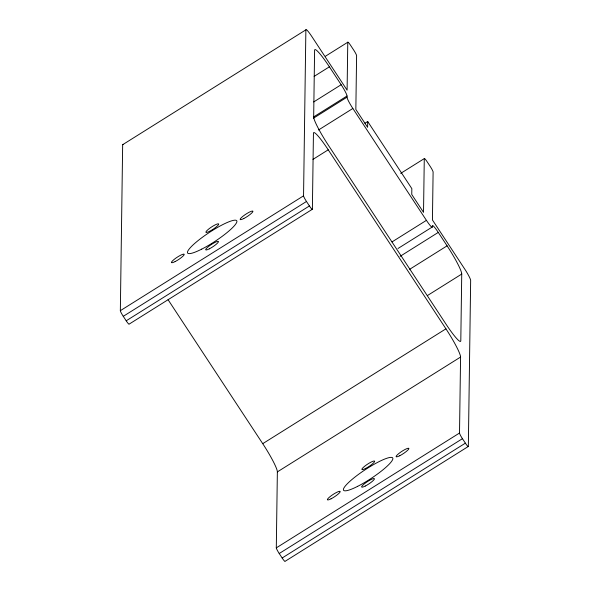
<?xml version="1.0" encoding="UTF-8"?>
<svg xmlns="http://www.w3.org/2000/svg" width="591" height="591" viewBox="0 0 591 591"><rect width="100%" height="100%" fill="white"/><g stroke="black" fill="none" stroke-linecap="round" stroke-linejoin="round"><path stroke-width="0.89" d="M168.073 299.711L262.729 443.671A27.223 3.228 57.9 0 1 277.364 471.891L276.3 547.872A5.445 0.643 57.9 0 0 279.225 553.516L282.166 557.993A5.445 0.643 57.9 0 0 285.128 561.302L468.338 446.456A5.445 0.643 57.9 0 1 465.383 443.154L462.443 438.677A5.445 0.643 57.9 0 1 459.51 433.033L460.574 357.053A27.223 3.228 57.9 0 0 445.939 328.832L328.234 149.811A27.223 3.228 57.9 0 0 313.444 133.285L312.38 209.266L129.17 324.104A5.445 0.643 57.9 0 1 126.208 320.795L123.268 316.325A5.445 0.643 57.9 0 1 120.342 310.681L122.662 144.692L305.872 29.846A10.889 1.293 57.9 0 1 311.789 36.457L347.102 90.164L347.774 42.242L325.552 56.167M312.38 209.266A5.445 0.643 57.9 0 1 309.425 205.956L306.478 201.479A5.445 0.643 57.9 0 1 303.552 195.835L305.872 29.846M432.339 226.966A10.889 1.293 57.9 0 1 426.421 220.354L352.857 108.471A10.889 1.293 57.9 0 1 347.006 97.183L347.02 96.008A10.889 1.293 57.9 0 0 341.17 84.72L329.394 66.82A27.223 3.228 57.9 0 0 314.604 50.287L313.673 116.915A27.223 3.228 57.9 0 0 328.3 145.135L446.006 324.156A27.223 3.228 57.9 0 0 460.803 340.689L461.734 274.061A27.223 3.228 57.9 0 0 447.099 245.834L438.271 232.411A10.889 1.293 57.9 0 0 432.353 225.799L432.339 226.966L397.987 248.501M364.92 123.231L367.698 121.495L367.617 127.338L355.848 109.438L356.602 55.665A5.445 0.643 57.9 0 0 353.669 50.021L350.736 45.559A5.445 0.643 57.9 0 0 347.774 42.242M400.676 173.392L424.279 158.602L423.525 212.368L411.757 194.469L411.838 188.625L367.698 121.495M468.338 446.456L470.658 280.474A10.889 1.293 57.9 0 0 464.807 269.178L432.435 219.955L433.107 172.025A5.445 0.643 57.9 0 0 430.182 166.381L427.234 161.904A5.445 0.643 57.9 0 0 424.279 158.602M314.131 76.387L329.394 66.82M313.688 101.948L341.17 84.72M313.429 117.062L347.02 96.008M313.415 118.237L347.006 97.183M318.505 129.998L352.857 108.471M312.971 159.385L328.234 149.811M120.342 310.681L303.552 195.835M123.268 316.325L306.478 201.479M126.208 320.795L309.425 205.956M392.069 241.889L426.421 220.354M400.107 256.339L438.271 232.411M409.696 269.282L447.099 245.834M427.382 295.589L461.734 274.061M262.729 443.671L445.939 328.832M277.364 471.891L460.574 357.053M276.3 547.872L459.51 433.033M279.225 553.516L462.443 438.677M282.166 557.993L465.383 443.154M122.662 144.692A10.889 1.293 57.9 0 1 123.334 144.618M209.583 231.303A7.624 1.367 -33.3 0 0 218.685 223.974A7.624 1.367 -33.3 0 0 208.623 229.101A7.624 1.367 -33.3 0 0 209.583 231.303M365.541 468.493A7.624 1.367 -33.3 0 0 374.65 461.172A7.624 1.367 -33.3 0 0 364.581 466.299A7.624 1.367 -33.3 0 0 365.541 468.493M209.34 248.833A7.624 1.367 -33.3 0 0 218.441 241.512A7.624 1.367 -33.3 0 0 208.379 246.639A7.624 1.367 -33.3 0 0 209.34 248.833M365.297 486.031A7.624 1.367 -33.3 0 0 374.399 478.703A7.624 1.367 -33.3 0 0 364.337 483.83A7.624 1.367 -33.3 0 0 365.297 486.031M175.106 261.599A7.624 1.367 -33.3 0 0 184.215 254.278A7.624 1.367 -33.3 0 0 174.153 259.405A7.624 1.367 -33.3 0 0 175.106 261.599M331.071 498.797A7.624 1.367 -33.3 0 0 340.172 491.468A7.624 1.367 -33.3 0 0 330.11 496.595A7.624 1.367 -33.3 0 0 331.071 498.797M243.817 218.53A7.624 1.367 -33.3 0 0 252.918 211.209A7.624 1.367 -33.3 0 0 242.857 216.336A7.624 1.367 -33.3 0 0 243.817 218.53M399.775 455.727A7.624 1.367 -33.3 0 0 408.876 448.406A7.624 1.367 -33.3 0 0 398.814 453.533A7.624 1.367 -33.3 0 0 399.775 455.727M201.701 249.136A29.395 5.267 -33.3 0 0 236.821 220.886A29.395 5.267 -33.3 0 0 198.007 240.655A29.395 5.267 -33.3 0 0 201.701 249.136M357.666 486.334A29.395 5.267 -33.3 0 0 392.779 458.084A29.395 5.267 -33.3 0 0 353.965 477.853A29.395 5.267 -33.3 0 0 357.666 486.334"/></g></svg>
